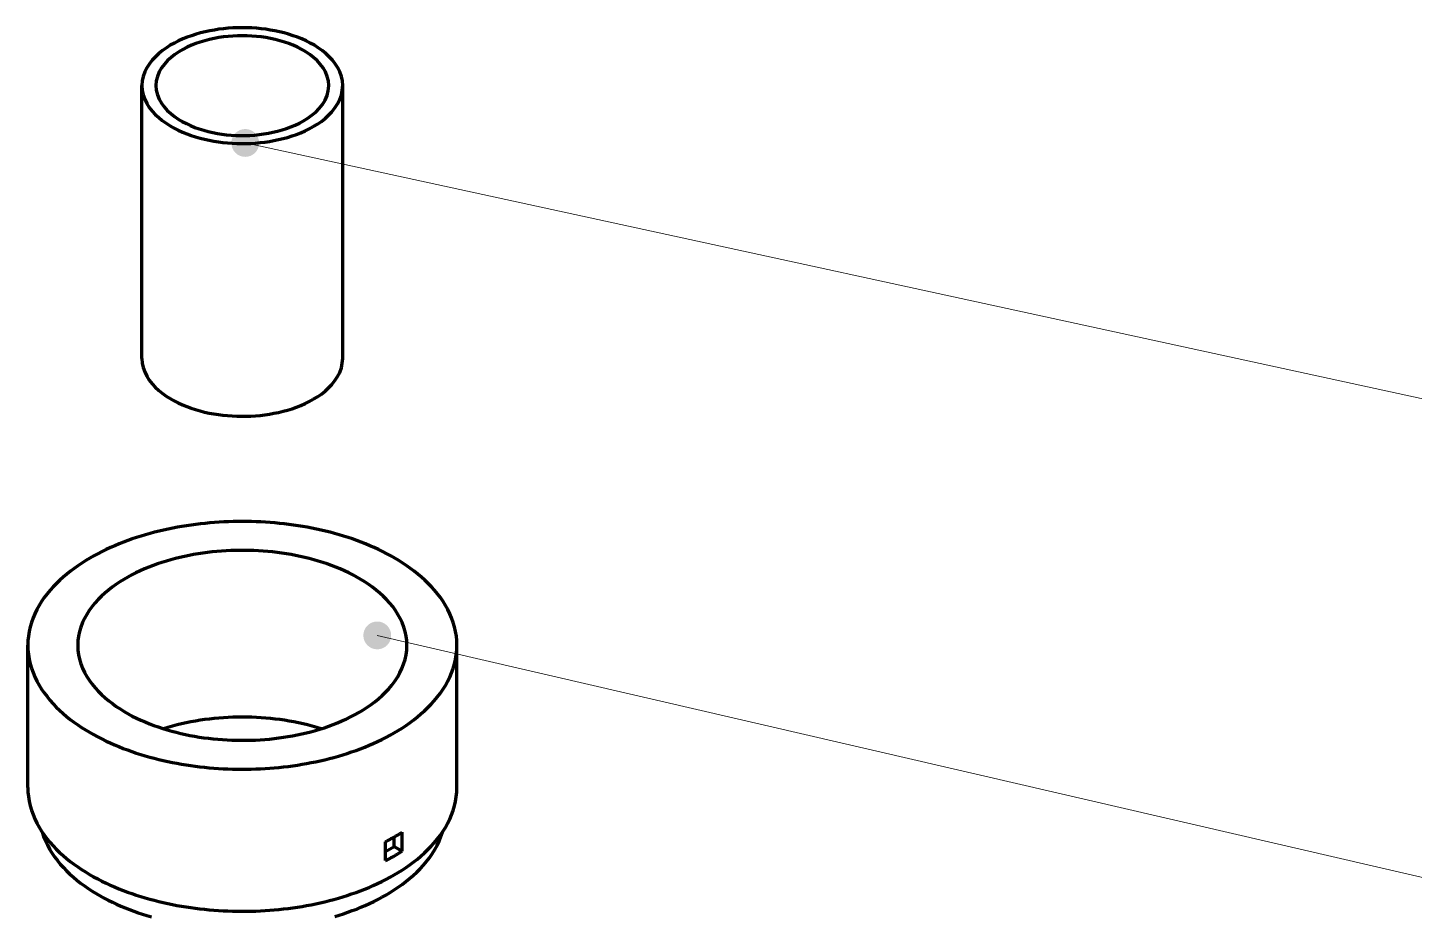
# Model space of a CAD drawing. Header units: millimetres. Extents: x 0 to 594, y 0 to 420.
# Drawn here: x 234.4 to 294.2, y 264.8 to 303.1 of the extents above; entities that cross this region are included whole.
import ezdxf

# ---------------------------------------------------------------- set-up
doc = ezdxf.new("R2010")
doc.units = ezdxf.units.MM
doc.layers.add('01-VISIBLE', color=7, linetype='CONTINUOUS', lineweight=70)
doc.layers.add('08-FINA', color=5, linetype='CONTINUOUS', lineweight=18)

msp = doc.modelspace()

# ---------------------------------------------------------------- hatches: boundary and pattern name
at = {"layer": '08-FINA'}
h = msp.add_hatch(color=7, dxfattribs=at)
h.dxf.hatch_style = 1
edge = h.paths.add_edge_path()
edge.add_arc((243.785, 298.102), 0.6, 0, 360)
h = msp.add_hatch(color=7, dxfattribs=at)
h.dxf.hatch_style = 1
edge = h.paths.add_edge_path()
edge.add_arc((249.474, 276.871), 0.6, 0, 360)

# ---------------------------------------------------------------- linework, layer by layer
at = {"layer": '01-VISIBLE'}
for p, q in [((239.334, 288.815), (239.334, 300.573)), ((247.984, 288.815), (247.984, 300.573)), ((234.409, 270.32), (234.409, 276.444)), ((252.909, 270.32), (252.909, 276.444)), ((250.544, 267.57), (250.544, 268.387)), ((249.836, 267.162), (249.836, 267.978)), ((249.836, 267.559), (250.2, 267.769)), ((250.2, 267.769), (250.2, 268.177)), ((250.2, 267.769), (250.544, 267.57))]:
    msp.add_line(p, q, dxfattribs=at)
for points in [[(247.984, 300.573), (247.97, 300.774), (247.928, 300.972), (247.862, 301.162), (247.773, 301.343), (247.665, 301.514), (247.541, 301.674), (247.404, 301.822), (247.256, 301.959), (247.099, 302.086), (246.934, 302.204), (246.763, 302.311), (246.587, 302.41), (246.407, 302.501), (246.222, 302.584), (246.035, 302.659), (245.845, 302.727), (245.652, 302.789), (245.458, 302.843), (245.262, 302.892), (245.064, 302.934), (244.865, 302.971), (244.666, 303.001), (244.465, 303.026), (244.264, 303.045), (244.063, 303.059), (243.861, 303.067), (243.659, 303.07), (243.457, 303.067), (243.255, 303.059), (243.053, 303.045), (242.852, 303.026), (242.652, 303.001), (242.452, 302.971), (242.253, 302.934), (242.056, 302.892), (241.86, 302.843), (241.665, 302.789), (241.473, 302.727), (241.283, 302.659), (241.095, 302.584), (240.911, 302.501), (240.73, 302.41), (240.554, 302.311), (240.384, 302.204), (240.219, 302.086), (240.062, 301.959), (239.914, 301.822), (239.777, 301.674), (239.653, 301.514), (239.545, 301.343), (239.456, 301.162), (239.389, 300.972), (239.348, 300.774), (239.334, 300.573)], [(247.384, 300.573), (247.367, 300.776), (247.318, 300.974), (247.241, 301.163), (247.139, 301.34), (247.017, 301.504), (246.879, 301.654), (246.728, 301.792), (246.567, 301.917), (246.397, 302.031), (246.221, 302.134), (246.039, 302.227), (245.853, 302.311), (245.663, 302.386), (245.47, 302.452), (245.274, 302.511), (245.076, 302.562), (244.877, 302.605), (244.676, 302.642), (244.474, 302.671), (244.271, 302.694), (244.067, 302.71), (243.863, 302.72), (243.659, 302.723), (243.455, 302.72), (243.251, 302.71), (243.047, 302.694), (242.844, 302.671), (242.642, 302.642), (242.441, 302.605), (242.241, 302.562), (242.044, 302.511), (241.848, 302.452), (241.655, 302.386), (241.465, 302.311), (241.279, 302.227), (241.097, 302.134), (240.92, 302.031), (240.751, 301.917), (240.59, 301.792), (240.439, 301.654), (240.301, 301.504), (240.179, 301.34), (240.077, 301.163), (239.999, 300.974), (239.95, 300.776), (239.934, 300.573)], [(239.334, 300.573), (239.348, 300.373), (239.389, 300.176), (239.455, 299.987), (239.543, 299.806), (239.649, 299.636), (239.772, 299.478), (239.908, 299.33), (240.054, 299.193), (240.21, 299.066), (240.373, 298.949), (240.543, 298.841), (240.717, 298.742), (240.896, 298.651), (241.079, 298.568), (241.265, 298.493), (241.454, 298.425), (241.645, 298.363), (241.838, 298.308), (242.033, 298.259), (242.229, 298.216), (242.426, 298.179), (242.625, 298.148), (242.824, 298.123), (243.024, 298.103), (243.224, 298.088), (243.424, 298.079), (243.625, 298.076), (243.826, 298.078), (244.027, 298.085), (244.227, 298.097), (244.427, 298.115), (244.626, 298.139), (244.825, 298.168), (245.023, 298.203), (245.219, 298.244), (245.414, 298.291), (245.608, 298.344), (245.8, 298.403), (245.989, 298.469), (246.176, 298.542), (246.36, 298.623), (246.541, 298.711), (246.717, 298.807)], [(239.934, 300.573), (239.95, 300.373), (239.997, 300.178), (240.073, 299.991), (240.172, 299.817), (240.29, 299.655), (240.425, 299.505), (240.572, 299.369), (240.73, 299.244), (240.895, 299.131), (241.068, 299.028), (241.246, 298.934), (241.428, 298.85), (241.615, 298.775), (241.804, 298.708), (241.996, 298.648), (242.19, 298.596), (242.386, 298.552), (242.584, 298.514), (242.782, 298.483), (242.981, 298.458), (243.182, 298.44), (243.382, 298.428), (243.583, 298.423), (243.784, 298.423), (243.985, 298.43), (244.185, 298.444), (244.385, 298.463), (244.585, 298.49), (244.783, 298.522), (244.98, 298.562), (245.175, 298.608), (245.369, 298.662), (245.56, 298.723), (245.749, 298.793), (245.935, 298.87), (246.116, 298.956), (246.293, 299.052)], [(246.293, 299.052), (246.478, 299.167), (246.654, 299.294), (246.82, 299.435), (246.973, 299.591), (247.108, 299.761), (247.222, 299.946), (247.31, 300.146), (247.365, 300.356), (247.384, 300.573)], [(246.717, 298.807), (246.893, 298.915), (247.064, 299.033), (247.226, 299.161), (247.379, 299.3), (247.522, 299.45), (247.651, 299.612), (247.763, 299.785), (247.856, 299.97), (247.926, 300.164), (247.969, 300.367), (247.984, 300.573)], [(239.334, 288.815), (239.348, 288.615), (239.389, 288.419), (239.455, 288.229), (239.543, 288.049), (239.649, 287.879), (239.772, 287.72), (239.908, 287.572), (240.054, 287.435), (240.21, 287.308), (240.373, 287.191), (240.543, 287.084), (240.717, 286.985), (240.896, 286.894), (241.079, 286.811), (241.265, 286.735), (241.454, 286.667), (241.645, 286.605), (241.838, 286.55), (242.033, 286.501), (242.229, 286.459), (242.426, 286.422), (242.625, 286.391), (242.824, 286.365), (243.024, 286.345), (243.224, 286.331), (243.424, 286.322), (243.625, 286.318), (243.826, 286.32), (244.027, 286.327), (244.227, 286.34), (244.427, 286.358), (244.626, 286.381), (244.825, 286.411), (245.023, 286.446), (245.219, 286.486), (245.414, 286.533), (245.608, 286.586), (245.8, 286.646), (245.989, 286.712), (246.176, 286.785), (246.36, 286.865), (246.541, 286.953), (246.717, 287.05)], [(246.717, 287.05), (246.893, 287.158), (247.064, 287.275), (247.226, 287.403), (247.379, 287.542), (247.522, 287.692), (247.651, 287.854), (247.763, 288.028), (247.856, 288.212), (247.926, 288.407), (247.969, 288.609), (247.984, 288.815)], [(252.909, 276.444), (252.902, 276.645), (252.883, 276.845), (252.85, 277.044), (252.806, 277.24), (252.749, 277.433), (252.681, 277.622), (252.602, 277.807), (252.514, 277.988), (252.416, 278.163), (252.31, 278.334), (252.196, 278.5), (252.075, 278.66), (251.947, 278.815), (251.813, 278.965), (251.673, 279.11), (251.529, 279.25), (251.38, 279.385), (251.226, 279.515), (251.069, 279.64), (250.908, 279.761), (250.744, 279.877), (250.577, 279.989), (250.407, 280.097), (250.234, 280.2), (250.059, 280.3), (249.882, 280.395), (249.703, 280.487), (249.522, 280.574), (249.34, 280.659), (249.155, 280.739), (248.97, 280.817), (248.782, 280.89), (248.594, 280.961), (248.404, 281.028), (248.214, 281.092), (248.022, 281.153), (247.829, 281.211), (247.636, 281.266), (247.442, 281.317), (247.247, 281.366), (247.051, 281.412), (246.854, 281.456), (246.657, 281.496), (246.46, 281.534), (246.262, 281.569), (246.063, 281.601), (245.864, 281.63), (245.665, 281.657), (245.465, 281.682), (245.265, 281.703), (245.065, 281.722), (244.864, 281.739), (244.664, 281.753), (244.463, 281.764), (244.262, 281.773), (244.061, 281.779), (243.86, 281.783), (243.659, 281.784), (243.458, 281.783), (243.257, 281.779), (243.056, 281.773), (242.855, 281.764), (242.654, 281.753), (242.453, 281.739), (242.253, 281.722), (242.052, 281.703), (241.852, 281.682), (241.653, 281.657), (241.453, 281.63), (241.255, 281.601), (241.056, 281.569), (240.858, 281.534), (240.66, 281.496), (240.463, 281.456), (240.267, 281.412), (240.071, 281.366), (239.876, 281.317), (239.682, 281.266), (239.488, 281.211), (239.295, 281.153), (239.104, 281.092), (238.913, 281.028), (238.724, 280.961), (238.535, 280.89), (238.348, 280.817), (238.162, 280.739), (237.978, 280.659), (237.795, 280.574), (237.614, 280.487), (237.435, 280.395), (237.258, 280.3), (237.084, 280.2), (236.911, 280.097), (236.741, 279.989), (236.574, 279.877), (236.41, 279.761), (236.249, 279.64), (236.091, 279.515), (235.938, 279.385), (235.789, 279.25), (235.644, 279.11), (235.505, 278.965), (235.371, 278.815), (235.243, 278.66), (235.122, 278.5), (235.008, 278.334), (234.901, 278.163), (234.804, 277.988), (234.715, 277.807), (234.637, 277.622), (234.569, 277.433), (234.512, 277.24), (234.467, 277.044), (234.435, 276.845), (234.415, 276.645), (234.409, 276.444)], [(250.753, 276.444), (250.744, 276.645), (250.719, 276.844), (250.677, 277.041), (250.62, 277.233), (250.548, 277.421), (250.463, 277.603), (250.365, 277.779), (250.257, 277.948), (250.139, 278.111), (250.012, 278.267), (249.877, 278.416), (249.735, 278.558), (249.587, 278.694), (249.433, 278.823), (249.274, 278.947), (249.111, 279.064), (248.944, 279.176), (248.773, 279.282), (248.599, 279.383), (248.422, 279.479), (248.243, 279.57), (248.061, 279.656), (247.877, 279.737), (247.692, 279.814), (247.504, 279.886), (247.315, 279.954), (247.124, 280.018), (246.932, 280.078), (246.739, 280.133), (246.545, 280.185), (246.35, 280.234), (246.154, 280.278), (245.957, 280.319), (245.759, 280.356), (245.561, 280.39), (245.362, 280.42), (245.163, 280.447), (244.963, 280.47), (244.763, 280.49), (244.563, 280.506), (244.362, 280.519), (244.161, 280.529), (243.96, 280.536), (243.759, 280.539), (243.558, 280.539), (243.357, 280.536), (243.156, 280.529), (242.956, 280.519), (242.755, 280.506), (242.555, 280.49), (242.354, 280.47), (242.155, 280.447), (241.955, 280.42), (241.757, 280.39), (241.559, 280.356), (241.361, 280.319), (241.164, 280.278), (240.968, 280.234), (240.773, 280.185), (240.579, 280.133), (240.385, 280.078), (240.193, 280.018), (240.003, 279.954), (239.814, 279.886), (239.626, 279.814), (239.44, 279.737), (239.256, 279.656), (239.075, 279.57), (238.895, 279.479), (238.718, 279.383), (238.544, 279.282), (238.374, 279.176), (238.207, 279.064), (238.044, 278.947), (237.885, 278.823), (237.731, 278.694), (237.583, 278.558), (237.441, 278.416), (237.306, 278.267), (237.179, 278.111), (237.061, 277.948), (236.952, 277.779), (236.855, 277.603), (236.77, 277.421), (236.698, 277.233), (236.641, 277.041), (236.599, 276.844), (236.573, 276.645), (236.565, 276.444)], [(234.409, 276.444), (234.415, 276.243), (234.435, 276.044), (234.467, 275.846), (234.512, 275.65), (234.568, 275.457), (234.636, 275.268), (234.714, 275.084), (234.802, 274.903), (234.899, 274.728), (235.005, 274.557), (235.119, 274.392), (235.24, 274.232), (235.367, 274.077), (235.501, 273.927), (235.64, 273.782), (235.784, 273.642), (235.932, 273.508), (236.085, 273.378), (236.242, 273.252), (236.403, 273.132), (236.566, 273.016), (236.733, 272.904), (236.902, 272.796), (237.074, 272.693), (237.249, 272.594), (237.425, 272.498), (237.604, 272.407), (237.784, 272.319), (237.967, 272.234), (238.15, 272.154), (238.336, 272.076), (238.522, 272.003), (238.71, 271.932), (238.899, 271.865), (239.089, 271.801), (239.281, 271.74), (239.473, 271.682), (239.666, 271.627), (239.86, 271.575), (240.054, 271.526), (240.25, 271.479), (240.445, 271.436), (240.642, 271.395), (240.839, 271.358), (241.037, 271.323), (241.235, 271.29), (241.433, 271.26), (241.632, 271.233), (241.831, 271.209), (242.031, 271.187), (242.231, 271.167), (242.431, 271.151), (242.631, 271.137), (242.831, 271.125), (243.032, 271.116), (243.232, 271.109), (243.433, 271.105), (243.634, 271.103), (243.834, 271.104), (244.035, 271.108), (244.236, 271.114), (244.436, 271.122), (244.637, 271.133), (244.837, 271.147), (245.037, 271.163), (245.237, 271.182), (245.436, 271.203), (245.635, 271.227), (245.834, 271.253), (246.033, 271.282), (246.231, 271.314), (246.429, 271.349), (246.626, 271.386), (246.823, 271.426), (247.019, 271.468), (247.214, 271.514), (247.409, 271.562), (247.603, 271.613), (247.797, 271.668), (247.989, 271.725), (248.18, 271.785), (248.371, 271.848), (248.56, 271.915), (248.748, 271.985), (248.935, 272.058), (249.121, 272.134), (249.305, 272.214), (249.488, 272.297), (249.668, 272.384), (249.848, 272.475), (250.025, 272.569), (250.2, 272.668)], [(236.565, 276.444), (236.573, 276.242), (236.599, 276.041), (236.641, 275.844), (236.699, 275.65), (236.772, 275.461), (236.858, 275.278), (236.957, 275.101), (237.066, 274.931), (237.186, 274.768), (237.314, 274.612), (237.45, 274.462), (237.594, 274.32), (237.743, 274.183), (237.898, 274.053), (238.059, 273.93), (238.223, 273.812), (238.392, 273.7), (238.564, 273.594), (238.739, 273.493), (238.917, 273.397), (239.098, 273.307), (239.281, 273.221), (239.467, 273.14), (239.654, 273.063), (239.843, 272.991), (240.033, 272.923), (240.226, 272.86), (240.419, 272.8), (240.613, 272.745), (240.809, 272.693), (241.006, 272.645), (241.203, 272.601), (241.401, 272.561), (241.6, 272.524), (241.8, 272.491), (242, 272.462), (242.201, 272.436), (242.402, 272.413), (242.603, 272.394), (242.805, 272.378), (243.007, 272.366), (243.209, 272.356), (243.411, 272.351), (243.613, 272.348), (243.815, 272.349), (244.018, 272.353), (244.22, 272.361), (244.422, 272.372), (244.624, 272.386), (244.825, 272.404), (245.026, 272.425), (245.227, 272.45), (245.427, 272.478), (245.627, 272.509), (245.827, 272.544), (246.025, 272.583), (246.223, 272.625), (246.42, 272.671), (246.616, 272.721), (246.811, 272.775), (247.005, 272.832), (247.198, 272.894), (247.389, 272.96), (247.579, 273.03), (247.767, 273.105), (247.953, 273.184), (248.137, 273.267), (248.319, 273.356), (248.498, 273.449), (248.675, 273.548)], [(248.675, 273.548), (248.853, 273.654), (249.027, 273.767), (249.198, 273.885), (249.363, 274.009), (249.524, 274.14), (249.679, 274.278), (249.828, 274.422), (249.97, 274.574), (250.104, 274.732), (250.228, 274.898), (250.342, 275.071), (250.445, 275.251), (250.535, 275.438), (250.612, 275.631), (250.672, 275.829), (250.717, 276.031), (250.744, 276.237), (250.753, 276.444)], [(250.2, 272.668), (250.374, 272.771), (250.546, 272.879), (250.715, 272.991), (250.881, 273.107), (251.044, 273.228), (251.203, 273.354), (251.358, 273.484), (251.509, 273.619), (251.656, 273.76), (251.797, 273.905), (251.933, 274.056), (252.062, 274.212), (252.185, 274.373), (252.301, 274.54), (252.409, 274.712), (252.508, 274.888), (252.598, 275.07), (252.677, 275.257), (252.746, 275.447), (252.804, 275.642), (252.849, 275.839), (252.882, 276.039), (252.902, 276.241), (252.909, 276.444)], [(247.058, 272.849), (246.864, 272.908), (246.668, 272.963), (246.472, 273.014), (246.275, 273.061), (246.076, 273.104), (245.878, 273.144), (245.678, 273.18), (245.478, 273.213), (245.277, 273.242), (245.076, 273.267), (244.874, 273.289), (244.672, 273.308), (244.47, 273.323), (244.267, 273.334), (244.064, 273.343), (243.862, 273.348), (243.659, 273.35), (243.456, 273.348), (243.253, 273.343), (243.05, 273.334), (242.848, 273.323), (242.646, 273.308), (242.444, 273.289), (242.242, 273.267), (242.041, 273.242), (241.84, 273.213), (241.64, 273.18), (241.44, 273.144), (241.241, 273.104), (241.043, 273.061), (240.846, 273.014), (240.649, 272.963), (240.454, 272.908), (240.26, 272.849)], [(234.409, 270.32), (234.415, 270.12), (234.435, 269.92), (234.467, 269.722), (234.512, 269.526), (234.568, 269.334), (234.636, 269.145), (234.714, 268.96), (234.802, 268.78), (234.899, 268.604), (235.005, 268.434), (235.119, 268.268), (235.24, 268.108), (235.367, 267.953), (235.501, 267.803), (235.64, 267.658), (235.784, 267.519), (235.932, 267.384), (236.085, 267.254), (236.242, 267.129), (236.403, 267.008), (236.566, 266.892), (236.733, 266.78), (236.902, 266.673), (237.074, 266.569), (237.249, 266.47), (237.425, 266.374), (237.604, 266.283), (237.784, 266.195), (237.967, 266.111), (238.15, 266.03), (238.336, 265.953), (238.522, 265.879), (238.71, 265.808), (238.899, 265.741), (239.089, 265.677), (239.281, 265.616), (239.473, 265.558), (239.666, 265.503), (239.86, 265.451), (240.054, 265.402), (240.25, 265.356), (240.445, 265.312), (240.642, 265.272), (240.839, 265.234), (241.037, 265.199), (241.235, 265.166), (241.433, 265.137), (241.632, 265.109), (241.831, 265.085), (242.031, 265.063), (242.231, 265.044), (242.431, 265.027), (242.631, 265.013), (242.831, 265.001), (243.032, 264.992), (243.232, 264.985), (243.433, 264.981), (243.634, 264.98), (243.834, 264.981), (244.035, 264.984), (244.236, 264.99), (244.436, 264.999), (244.637, 265.01), (244.837, 265.023), (245.037, 265.039), (245.237, 265.058), (245.436, 265.079), (245.635, 265.103), (245.834, 265.13), (246.033, 265.159), (246.231, 265.19), (246.429, 265.225), (246.626, 265.262), (246.823, 265.302), (247.019, 265.345), (247.214, 265.39), (247.409, 265.438), (247.603, 265.49), (247.797, 265.544), (247.989, 265.601), (248.18, 265.661), (248.371, 265.725), (248.56, 265.791), (248.748, 265.861), (248.935, 265.934), (249.121, 266.01), (249.305, 266.09), (249.488, 266.173), (249.668, 266.26), (249.848, 266.351), (250.025, 266.446), (250.2, 266.544)], [(250.2, 266.544), (250.374, 266.647), (250.546, 266.755), (250.715, 266.867), (250.881, 266.983), (251.044, 267.104), (251.203, 267.23), (251.358, 267.36), (251.509, 267.496), (251.656, 267.636), (251.797, 267.782), (251.933, 267.932), (252.062, 268.088), (252.185, 268.25), (252.301, 268.416), (252.409, 268.588), (252.508, 268.765), (252.598, 268.947), (252.677, 269.133), (252.746, 269.324), (252.804, 269.518), (252.849, 269.716), (252.882, 269.916), (252.902, 270.118), (252.909, 270.32)], [(235.031, 268.394), (235.095, 268.204), (235.169, 268.019), (235.254, 267.838), (235.349, 267.662), (235.454, 267.491), (235.566, 267.325), (235.686, 267.165), (235.813, 267.011), (235.946, 266.862), (236.085, 266.718), (236.23, 266.579), (236.379, 266.446), (236.532, 266.318), (236.69, 266.194), (236.851, 266.076), (237.015, 265.962), (237.183, 265.852), (237.353, 265.747), (237.526, 265.647), (237.701, 265.55), (237.878, 265.458), (238.058, 265.369), (238.239, 265.284), (238.422, 265.203), (238.606, 265.126), (238.792, 265.052), (238.98, 264.982), (239.168, 264.915), (239.358, 264.851), (239.548, 264.791), (239.74, 264.734)], [(249.85, 265.68), (250.028, 265.786), (250.203, 265.896), (250.376, 266.012), (250.545, 266.132), (250.71, 266.258), (250.871, 266.388), (251.028, 266.524), (251.179, 266.666), (251.326, 266.813), (251.466, 266.966), (251.599, 267.125), (251.726, 267.289), (251.844, 267.46), (251.953, 267.636), (252.053, 267.818), (252.142, 268.005), (252.22, 268.197), (252.286, 268.394)], [(250.2, 268.177), (250.258, 268.211), (250.315, 268.245), (250.373, 268.28), (250.43, 268.315), (250.487, 268.35), (250.544, 268.387)], [(249.836, 267.978), (249.898, 268.01), (249.958, 268.043), (250.019, 268.076), (250.08, 268.109), (250.14, 268.143), (250.2, 268.177)], [(249.836, 267.162), (249.898, 267.194), (249.958, 267.226), (250.019, 267.259), (250.08, 267.292), (250.14, 267.326), (250.2, 267.36)], [(250.2, 267.36), (250.258, 267.394), (250.315, 267.428), (250.373, 267.463), (250.43, 267.498), (250.487, 267.534), (250.544, 267.57)], [(247.641, 264.752), (247.833, 264.811), (248.023, 264.872), (248.212, 264.937), (248.4, 265.005), (248.587, 265.076), (248.773, 265.151), (248.957, 265.23), (249.139, 265.312), (249.32, 265.398), (249.498, 265.488), (249.675, 265.582), (249.85, 265.68)]]:
    msp.add_lwpolyline(points, dxfattribs=at)
at = {"layer": '08-FINA'}
for p, q in [((369.603, 270.754), (243.785, 298.102)), ((369.616, 249.024), (249.474, 276.871))]:
    msp.add_line(p, q, dxfattribs=at)

doc.saveas('drawing.dxf')
